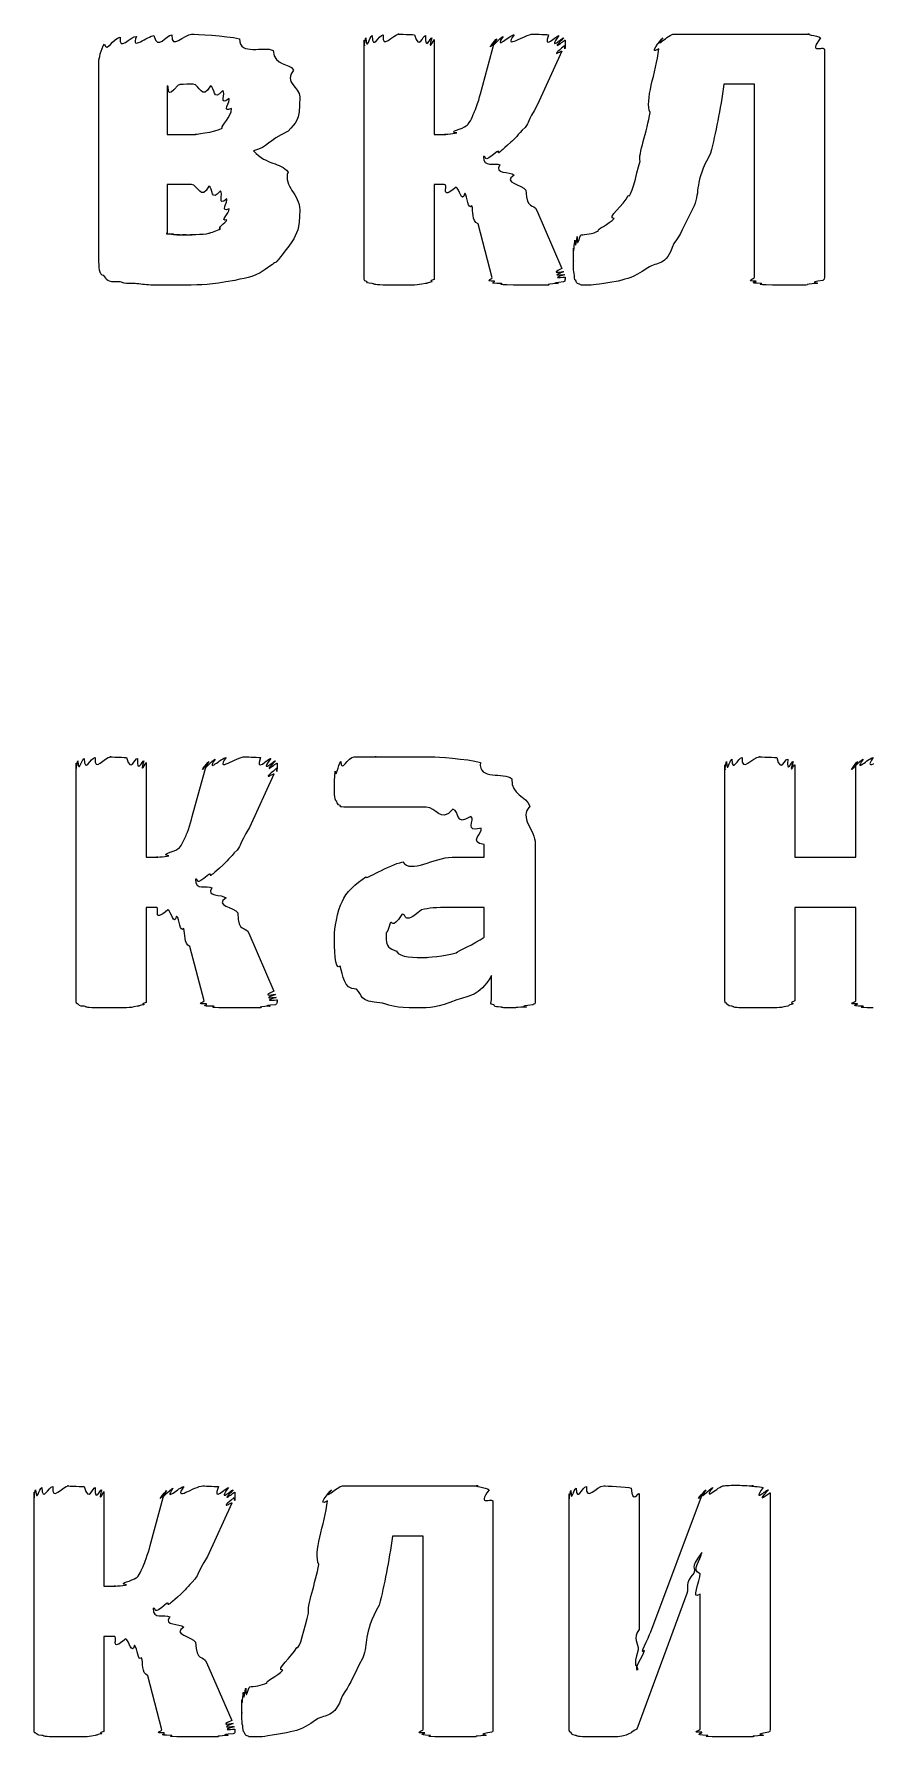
# Model space of a CAD drawing. Header units: millimetres. Extents: x 25 to 190, y 204 to 253.
# Drawn here: x 37.39 to 43.24, y 229.86 to 241.83 of the extents above; entities that cross this region are included whole.
import ezdxf

# ---------------------------------------------------------------- set-up
doc = ezdxf.new("R2010")
doc.units = ezdxf.units.MM
doc.layers.get('0').update_dxf_attribs({"linetype": 'CONTINUOUS'})

msp = doc.modelspace()

# ---------------------------------------------------------------- linework, layer by layer
at = {"color": 0}
for p, q in [((39.7136, 240.109), (39.7136, 241.785)), ((40.2043, 241.791), (40.2043, 241.124)), ((40.5296, 241.41), (40.6287, 241.774)), ((41.8881, 241.829), (42.8417, 241.829)), ((37.8492, 240.247), (37.8492, 241.647)), ((41.1028, 241.708), (40.9317, 241.333)), ((42.9465, 241.719), (42.9465, 240.12)), ((38.3286, 241.465), (38.3286, 241.124)), ((42.4561, 241.476), (42.2409, 241.476)), ((42.4561, 240.12), (42.4561, 241.476)), ((38.7809, 241.306), (38.7809, 241.306)), ((38.3286, 241.124), (38.5272, 241.124)), ((40.2043, 241.124), (40.2869, 241.124)), ((38.4997, 240.771), (38.3286, 240.771)), ((38.3286, 240.771), (38.3286, 240.429)), ((40.2759, 240.771), (40.2043, 240.771)), ((40.2043, 240.771), (40.2043, 240.104)), ((38.7643, 240.6), (38.7643, 240.6)), ((39.2603, 240.594), (39.2603, 240.594)), ((40.9265, 240.589), (41.1028, 240.181)), ((40.6121, 240.115), (40.513, 240.495)), ((41.1247, 240.109), (41.1247, 240.109)), ((38.1801, 236.711), (38.1801, 236.044)), ((37.6894, 235.03), (37.6894, 236.706)), ((38.505, 236.331), (38.6045, 236.694)), ((39.0783, 236.629), (38.9075, 236.254)), ((42.248, 235.041), (42.248, 236.694)), ((42.7383, 236.694), (42.7383, 236.044)), ((43.1684, 236.044), (43.1684, 236.694)), ((40.5571, 236.044), (40.5571, 236.133)), ((40.9152, 236.138), (40.9152, 235.041)), ((38.1801, 236.044), (38.2626, 236.044)), ((40.331, 236.044), (40.5571, 236.044)), ((42.7383, 236.044), (43.1684, 236.044)), ((38.2517, 235.692), (38.1801, 235.692)), ((38.1801, 235.692), (38.1801, 235.024)), ((40.5571, 235.692), (40.32, 235.692)), ((40.5571, 235.482), (40.5571, 235.692)), ((43.1684, 235.692), (42.7383, 235.692)), ((42.7383, 235.692), (42.7383, 235.035)), ((43.1684, 235.035), (43.1684, 235.692)), ((38.5879, 235.035), (38.4888, 235.416)), ((38.9019, 235.51), (39.0783, 235.102)), ((40.6065, 235.041), (40.6065, 235.212)), ((39.1005, 235.03), (39.1005, 235.03)), ((37.393, 229.906), (37.393, 231.582)), ((37.8837, 231.588), (37.8837, 230.921)), ((38.209, 231.207), (38.3081, 231.571)), ((39.5594, 231.626), (40.513, 231.626)), ((41.1536, 229.917), (41.1536, 231.571)), ((41.6444, 231.571), (41.6444, 230.618)), ((41.7269, 230.601), (42.091, 231.571)), ((42.5648, 231.577), (42.5648, 229.917)), ((38.7823, 231.505), (38.6112, 231.13)), ((40.6178, 231.516), (40.6178, 229.917)), ((40.1271, 231.273), (39.9122, 231.273)), ((40.1271, 229.917), (40.1271, 231.273)), ((37.8837, 230.921), (37.9663, 230.921)), ((41.9806, 230.871), (41.6278, 229.917)), ((42.0744, 229.917), (42.0744, 230.866)), ((37.9554, 230.568), (37.8837, 230.568)), ((37.8837, 230.568), (37.8837, 229.901)), ((38.6059, 230.386), (38.7823, 229.978)), ((38.2916, 229.912), (38.1924, 230.292)), ((38.8041, 229.906), (38.8041, 229.906))]:
    msp.add_line(p, q, dxfattribs=at)
for points in [[(37.8492, 241.647), (37.8492, 241.638), (37.8615, 241.731), (37.8876, 241.758)], [(37.8876, 241.758), (37.9003, 241.693), (37.9497, 241.803), (37.998, 241.807)], [(37.998, 241.807), (37.9843, 241.7), (38.0725, 241.813), (38.1138, 241.813)], [(38.1138, 241.813), (38.0654, 241.704), (38.1938, 241.818), (38.2351, 241.818)], [(38.2351, 241.818), (38.264, 241.708), (38.3177, 241.824), (38.3618, 241.824)], [(38.3618, 241.824), (38.3522, 241.711), (38.4514, 241.829), (38.4997, 241.829)], [(38.4997, 241.829), (38.5286, 241.829), (38.7396, 241.818), (38.8359, 241.796)], [(38.8359, 241.796), (38.8373, 241.671), (39.0095, 241.749), (39.073, 241.713)], [(39.7136, 241.785), (39.7136, 241.689), (39.7164, 241.797), (39.7245, 241.802)], [(39.7245, 241.802), (39.7316, 241.7), (39.7496, 241.814), (39.7686, 241.818)], [(39.7686, 241.818), (39.7715, 241.708), (39.8156, 241.824), (39.8459, 241.824)], [(39.8459, 241.824), (39.835, 241.711), (39.915, 241.829), (39.9563, 241.829)], [(39.9563, 241.829), (39.9189, 241.829), (40.036, 241.826), (40.0664, 241.824)], [(40.0664, 241.824), (40.0995, 241.708), (40.1242, 241.821), (40.1436, 241.818)], [(40.1436, 241.818), (40.1394, 241.7), (40.1796, 241.808), (40.1877, 241.802)], [(40.1877, 241.802), (40.1574, 241.689), (40.2043, 241.793), (40.2043, 241.791)], [(40.6287, 241.774), (40.5585, 241.686), (40.6344, 241.792), (40.6453, 241.796)], [(40.6453, 241.796), (40.5804, 241.697), (40.67, 241.808), (40.6894, 241.813)], [(40.6894, 241.813), (40.6206, 241.708), (40.7363, 241.824), (40.7666, 241.824)], [(40.7666, 241.824), (40.6837, 241.711), (40.8436, 241.829), (40.8989, 241.829)], [(40.8989, 241.829), (40.9004, 241.829), (40.9787, 241.826), (41.009, 241.824)], [(41.009, 241.824), (40.9621, 241.708), (41.0654, 241.821), (41.0806, 241.818)], [(41.0806, 241.818), (40.9952, 241.7), (41.1095, 241.808), (41.1138, 241.802)], [(41.1194, 241.747), (40.9995, 241.645), (41.1095, 241.722), (41.1028, 241.708)], [(41.1138, 241.802), (41.0062, 241.689), (41.1247, 241.792), (41.1247, 241.785)], [(41.1247, 241.785), (41.1247, 241.671), (41.1219, 241.76), (41.1194, 241.747)], [(41.7834, 241.724), (41.7036, 241.677), (41.7961, 241.786), (41.8112, 241.802)], [(41.8112, 241.802), (41.7368, 241.711), (41.8553, 241.829), (41.8881, 241.829)], [(42.8417, 241.829), (42.7923, 241.829), (42.8995, 241.82), (42.9189, 241.802)], [(42.9189, 241.802), (42.8279, 241.675), (42.9465, 241.755), (42.9465, 241.719)], [(39.073, 241.713), (39.0839, 241.598), (39.1859, 241.631), (39.2162, 241.576)], [(41.723, 241.278), (41.6814, 241.358), (41.7643, 241.559), (41.7834, 241.724)], [(39.2162, 241.576), (39.1418, 241.487), (39.2603, 241.457), (39.2603, 241.388)], [(38.4059, 241.471), (38.3081, 241.355), (38.3508, 241.468), (38.3286, 241.465)], [(38.5106, 241.476), (38.3702, 241.476), (38.439, 241.474), (38.4059, 241.471)], [(38.632, 241.465), (38.5727, 241.358), (38.5576, 241.476), (38.5106, 241.476)], [(38.7202, 241.432), (38.6429, 241.344), (38.6676, 241.457), (38.632, 241.465)], [(38.7643, 241.377), (38.687, 241.314), (38.7421, 241.417), (38.7202, 241.432)], [(38.7809, 241.306), (38.705, 241.27), (38.7752, 241.355), (38.7643, 241.377)], [(39.2603, 241.388), (39.2603, 241.204), (39.2328, 241.212), (39.1777, 241.146)], [(40.4855, 241.278), (40.4813, 241.263), (40.5183, 241.358), (40.5296, 241.41)], [(42.2409, 241.476), (42.2148, 241.296), (42.183, 241.135), (42.1474, 240.991)], [(38.7145, 241.168), (38.705, 241.186), (38.7809, 241.246), (38.7809, 241.306)], [(40.4301, 241.184), (40.4481, 241.19), (40.4703, 241.241), (40.4855, 241.278)], [(40.9317, 241.333), (40.852, 241.201), (40.8767, 241.217), (40.8436, 241.173)], [(41.6511, 240.936), (41.6373, 240.98), (41.7008, 241.148), (41.723, 241.278)], [(38.5272, 241.124), (38.4997, 241.124), (38.6704, 241.137), (38.7145, 241.168)], [(39.1777, 241.146), (39.0317, 241.075), (39.0412, 241.037), (38.935, 241.008)], [(40.3641, 241.135), (40.2897, 241.142), (40.411, 241.162), (40.4301, 241.184)], [(40.8436, 241.173), (40.7857, 241.115), (40.7776, 241.098), (40.7444, 241.069)], [(40.2869, 241.124), (40.2428, 241.124), (40.3419, 241.126), (40.3641, 241.135)], [(40.7444, 241.069), (40.6065, 240.943), (40.6809, 241.02), (40.6453, 241.002)], [(38.935, 241.008), (39.0317, 240.903), (39.1224, 240.932), (39.1777, 240.859)], [(40.6453, 241.002), (40.5363, 240.91), (40.5804, 240.976), (40.5515, 240.969)], [(40.5515, 240.969), (40.5476, 240.884), (40.6301, 240.931), (40.6672, 240.909)], [(40.6672, 240.909), (40.6206, 240.844), (40.7363, 240.866), (40.7666, 240.837)], [(41.5685, 240.694), (41.5865, 240.667), (41.625, 240.84), (41.6511, 240.936)], [(42.1474, 240.991), (42.0275, 240.778), (42.0758, 240.728), (42.0317, 240.622)], [(39.1777, 240.859), (39.1418, 240.76), (39.2603, 240.701), (39.2603, 240.594)], [(40.7666, 240.837), (40.6799, 240.785), (40.8231, 240.772), (40.8492, 240.732)], [(38.6211, 240.76), (38.5657, 240.652), (38.5466, 240.771), (38.4997, 240.771)], [(38.7036, 240.727), (38.632, 240.639), (38.6539, 240.751), (38.6211, 240.76)], [(38.7477, 240.672), (38.6761, 240.608), (38.7255, 240.712), (38.7036, 240.727)], [(38.7643, 240.6), (38.6941, 240.568), (38.7586, 240.652), (38.7477, 240.672)], [(40.3585, 240.754), (40.2389, 240.652), (40.3091, 240.771), (40.2759, 240.771)], [(40.4192, 240.71), (40.4001, 240.634), (40.3807, 240.746), (40.3585, 240.754)], [(40.4689, 240.622), (40.4414, 240.59), (40.4414, 240.688), (40.4192, 240.71)], [(40.8492, 240.732), (40.852, 240.586), (40.9042, 240.644), (40.9265, 240.589)], [(41.4694, 240.534), (41.4101, 240.535), (41.5382, 240.628), (41.5685, 240.694)], [(38.7477, 240.523), (38.6941, 240.509), (38.7643, 240.57), (38.7643, 240.6)], [(39.2603, 240.594), (39.2603, 240.451), (39.2409, 240.435), (39.2053, 240.368)], [(40.513, 240.495), (40.4661, 240.517), (40.4827, 240.585), (40.4689, 240.622)], [(42.0317, 240.622), (41.9435, 240.451), (41.9435, 240.43), (41.8881, 240.357)], [(38.3286, 240.429), (38.3011, 240.425), (38.3575, 240.426), (38.3727, 240.424)], [(38.3727, 240.424), (38.33, 240.421), (38.4016, 240.421), (38.4168, 240.418)], [(38.4168, 240.418), (38.3589, 240.418), (38.4457, 240.418), (38.4609, 240.418)], [(38.4609, 240.418), (38.3893, 240.418), (38.4898, 240.418), (38.505, 240.418)], [(38.505, 240.418), (38.4471, 240.418), (38.5879, 240.421), (38.6211, 240.429)], [(38.6211, 240.429), (38.632, 240.432), (38.6814, 240.447), (38.7036, 240.462)], [(38.7036, 240.462), (38.6761, 240.465), (38.7396, 240.501), (38.7477, 240.523)], [(41.2101, 240.407), (41.2076, 240.3), (41.2267, 240.418), (41.238, 240.418)], [(41.238, 240.418), (41.2627, 240.418), (41.3219, 240.426), (41.359, 240.446)], [(41.359, 240.446), (41.3399, 240.454), (41.4362, 240.492), (41.4694, 240.534)], [(39.2053, 240.368), (39.073, 240.2), (39.1224, 240.247), (39.0564, 240.203)], [(41.1826, 240.324), (41.1854, 240.264), (41.1896, 240.368), (41.1939, 240.38)], [(41.1826, 240.236), (41.1826, 240.216), (41.1826, 240.302), (41.1826, 240.324)], [(41.1939, 240.38), (41.1963, 240.289), (41.2062, 240.403), (41.2101, 240.407)], [(41.8881, 240.357), (41.8331, 240.189), (41.7724, 240.231), (41.7064, 240.187)], [(37.8823, 240.132), (37.8492, 240.134), (37.8492, 240.195), (37.8492, 240.247)], [(39.0564, 240.203), (38.9407, 240.112), (38.9047, 240.123), (38.8027, 240.098)], [(41.1028, 240.181), (40.9995, 240.134), (41.1138, 240.166), (41.1138, 240.159)], [(41.1882, 240.148), (41.1826, 240.143), (41.1826, 240.199), (41.1826, 240.236)], [(41.7064, 240.187), (41.5865, 240.105), (41.5742, 240.115), (41.4969, 240.093)], [(37.998, 240.087), (37.8961, 240.083), (37.907, 240.105), (37.8823, 240.132)], [(38.1028, 240.076), (37.9843, 240.076), (38.034, 240.083), (37.998, 240.087)], [(38.2129, 240.065), (38.1716, 240.068), (38.1385, 240.072), (38.1028, 240.076)], [(38.3286, 240.065), (38.2489, 240.065), (38.2531, 240.065), (38.2129, 240.065)], [(38.45, 240.065), (38.3261, 240.065), (38.3688, 240.065), (38.3286, 240.065)], [(38.8027, 240.098), (38.6211, 240.065), (38.5851, 240.065), (38.45, 240.065)], [(39.7245, 240.093), (39.7136, 240.09), (39.7136, 240.105), (39.7136, 240.109)], [(39.7686, 240.076), (39.7316, 240.076), (39.7358, 240.085), (39.7245, 240.093)], [(39.8459, 240.065), (39.7715, 240.068), (39.7909, 240.072), (39.7686, 240.076)], [(39.9563, 240.065), (39.835, 240.065), (39.8791, 240.065), (39.8459, 240.065)], [(40.0664, 240.065), (40.036, 240.065), (40.0004, 240.065), (39.9563, 240.065)], [(40.1436, 240.076), (40.0995, 240.068), (40.0995, 240.068), (40.0664, 240.065)], [(40.1877, 240.087), (40.1394, 240.076), (40.1655, 240.079), (40.1436, 240.076)], [(40.2043, 240.104), (40.1574, 240.087), (40.1987, 240.094), (40.1877, 240.087)], [(40.6287, 240.093), (40.5476, 240.09), (40.6121, 240.107), (40.6121, 240.115)], [(40.6785, 240.076), (40.5694, 240.076), (40.6396, 240.085), (40.6287, 240.093)], [(40.761, 240.065), (40.6135, 240.068), (40.7003, 240.072), (40.6785, 240.076)], [(40.8933, 240.065), (40.797, 240.065), (40.7942, 240.065), (40.761, 240.065)], [(41.0034, 240.065), (40.8961, 240.065), (40.9374, 240.065), (40.8933, 240.065)], [(41.0753, 240.076), (40.9554, 240.068), (41.0326, 240.068), (41.0034, 240.065)], [(41.1138, 240.087), (40.9924, 240.076), (41.093, 240.079), (41.0753, 240.076)], [(41.1138, 240.159), (41.0034, 240.12), (41.1194, 240.144), (41.1194, 240.137)], [(41.1194, 240.137), (41.0062, 240.105), (41.1247, 240.123), (41.1247, 240.12)], [(41.1247, 240.109), (41.1247, 240.087), (41.1208, 240.094), (41.1138, 240.087)], [(41.1247, 240.12), (41.1247, 240.098), (41.1247, 240.112), (41.1247, 240.109)], [(41.1992, 240.098), (41.1896, 240.098), (41.191, 240.126), (41.1882, 240.148)], [(41.2267, 240.071), (41.2006, 240.076), (41.2062, 240.087), (41.1992, 240.098)], [(41.2598, 240.065), (41.2228, 240.065), (41.238, 240.067), (41.2267, 240.071)], [(41.4969, 240.093), (41.3177, 240.065), (41.3438, 240.065), (41.2598, 240.065)], [(42.467, 240.093), (42.3845, 240.09), (42.4561, 240.109), (42.4561, 240.12)], [(42.5055, 240.076), (42.3982, 240.079), (42.4737, 240.089), (42.467, 240.093)], [(42.5827, 240.065), (42.4353, 240.068), (42.5235, 240.072), (42.5055, 240.076)], [(42.7041, 240.065), (42.6187, 240.065), (42.6159, 240.065), (42.5827, 240.065)], [(42.8198, 240.065), (42.715, 240.065), (42.751, 240.065), (42.7041, 240.065)], [(42.8971, 240.076), (42.7771, 240.068), (42.853, 240.068), (42.8198, 240.065)], [(42.9355, 240.098), (42.8142, 240.079), (42.9147, 240.083), (42.8971, 240.076)], [(42.9465, 240.12), (42.9465, 240.094), (42.9426, 240.105), (42.9355, 240.098)], [(37.6894, 236.706), (37.6894, 236.609), (37.6922, 236.718), (37.7003, 236.722)], [(37.7003, 236.722), (37.7074, 236.62), (37.7254, 236.735), (37.7444, 236.739)], [(37.7444, 236.739), (37.7472, 236.629), (37.7913, 236.744), (37.8217, 236.744)], [(37.8217, 236.744), (37.8107, 236.631), (37.8904, 236.75), (37.9317, 236.75)], [(37.9317, 236.75), (37.8947, 236.75), (38.0118, 236.747), (38.0421, 236.744)], [(38.0421, 236.744), (38.0753, 236.629), (38.1, 236.741), (38.1194, 236.739)], [(38.1194, 236.739), (38.1152, 236.62), (38.155, 236.729), (38.1635, 236.722)], [(38.1635, 236.722), (38.1332, 236.609), (38.1801, 236.714), (38.1801, 236.711)], [(38.6045, 236.694), (38.5339, 236.606), (38.6098, 236.712), (38.6211, 236.717)], [(38.6211, 236.717), (38.5561, 236.618), (38.6457, 236.729), (38.6651, 236.733)], [(38.6651, 236.733), (38.596, 236.629), (38.7117, 236.744), (38.7421, 236.744)], [(38.7421, 236.744), (38.6595, 236.631), (38.8193, 236.75), (38.8743, 236.75)], [(38.8743, 236.75), (38.8758, 236.75), (38.9544, 236.747), (38.9848, 236.744)], [(38.9848, 236.744), (38.9378, 236.629), (39.0412, 236.741), (39.0564, 236.739)], [(39.0564, 236.739), (38.971, 236.62), (39.0853, 236.729), (39.0895, 236.722)], [(39.0895, 236.722), (38.9819, 236.609), (39.1005, 236.712), (39.1005, 236.706)], [(39.5097, 236.65), (39.5153, 236.587), (39.5291, 236.694), (39.5482, 236.717)], [(39.5482, 236.717), (39.551, 236.631), (39.5979, 236.75), (39.642, 236.75)], [(39.642, 236.75), (39.6392, 236.75), (39.7372, 236.75), (39.7965, 236.75)], [(39.7965, 236.75), (39.7577, 236.75), (39.9175, 236.75), (39.9838, 236.75)], [(39.9838, 236.75), (40.0113, 236.75), (40.1228, 236.75), (40.1934, 236.75)], [(40.1934, 236.75), (40.2124, 236.75), (40.4372, 236.736), (40.5296, 236.711)], [(40.5296, 236.711), (40.5144, 236.58), (40.6947, 236.647), (40.7501, 236.595)], [(42.248, 236.694), (42.248, 236.602), (42.2508, 236.708), (42.2589, 236.717)], [(42.2589, 236.717), (42.2617, 236.618), (42.2783, 236.729), (42.2974, 236.733)], [(42.2974, 236.733), (42.2988, 236.629), (42.339, 236.744), (42.3693, 236.744)], [(42.3693, 236.744), (42.3609, 236.631), (42.4423, 236.75), (42.4903, 236.75)], [(42.4903, 236.75), (42.46, 236.75), (42.5813, 236.747), (42.6117, 236.744)], [(42.6117, 236.744), (42.6406, 236.629), (42.6695, 236.74), (42.6889, 236.733)], [(42.6889, 236.733), (42.678, 236.618), (42.7193, 236.723), (42.7274, 236.717)], [(42.7274, 236.717), (42.6918, 236.606), (42.7383, 236.706), (42.7383, 236.694)], [(43.1684, 236.694), (43.0967, 236.606), (43.1712, 236.712), (43.1793, 236.717)], [(43.1793, 236.717), (43.1105, 236.618), (43.1987, 236.729), (43.2181, 236.733)], [(43.2181, 236.733), (43.1479, 236.629), (43.2594, 236.744), (43.2897, 236.744)], [(43.2897, 236.744), (43.2096, 236.631), (43.3641, 236.75), (43.4164, 236.75)], [(39.0948, 236.667), (38.9749, 236.565), (39.0853, 236.642), (39.0783, 236.629)], [(39.1005, 236.706), (39.1005, 236.591), (39.0977, 236.681), (39.0948, 236.667)], [(39.5041, 236.551), (39.5041, 236.543), (39.5055, 236.629), (39.5097, 236.65)], [(40.7501, 236.595), (40.7458, 236.477), (40.8506, 236.48), (40.8767, 236.402)], [(39.5041, 236.485), (39.5041, 236.477), (39.5041, 236.529), (39.5041, 236.551)], [(39.5206, 236.436), (39.5069, 236.437), (39.5069, 236.466), (39.5041, 236.485)], [(39.5429, 236.408), (39.522, 236.411), (39.5277, 236.425), (39.5206, 236.436)], [(39.5704, 236.397), (39.5372, 236.397), (39.5496, 236.4), (39.5429, 236.408)], [(39.642, 236.397), (39.5623, 236.397), (39.5841, 236.397), (39.5704, 236.397)], [(39.7633, 236.397), (39.6282, 236.397), (39.6752, 236.397), (39.642, 236.397)], [(39.9288, 236.397), (39.842, 236.397), (39.8103, 236.397), (39.7633, 236.397)], [(40.1493, 236.397), (39.9701, 236.397), (39.9948, 236.397), (39.9288, 236.397)], [(40.3366, 236.381), (40.2428, 236.279), (40.2223, 236.397), (40.1493, 236.397)], [(40.4633, 236.331), (40.3447, 236.256), (40.3874, 236.369), (40.3366, 236.381)], [(40.8767, 236.402), (40.797, 236.323), (40.9152, 236.237), (40.9152, 236.138)], [(38.4609, 236.198), (38.457, 236.183), (38.4941, 236.279), (38.505, 236.331)], [(38.9075, 236.254), (38.8278, 236.121), (38.8525, 236.138), (38.8193, 236.094)], [(40.5349, 236.248), (40.411, 236.212), (40.4964, 236.309), (40.4633, 236.331)], [(40.5571, 236.133), (40.4414, 236.146), (40.5486, 236.215), (40.5349, 236.248)], [(38.4059, 236.105), (38.4238, 236.11), (38.4457, 236.161), (38.4609, 236.198)], [(38.2626, 236.044), (38.2185, 236.044), (38.3177, 236.047), (38.3399, 236.055)], [(38.3399, 236.055), (38.2655, 236.062), (38.3868, 236.083), (38.4059, 236.105)], [(38.8193, 236.094), (38.7615, 236.036), (38.7533, 236.018), (38.7202, 235.989)], [(39.7245, 235.906), (39.7207, 235.882), (39.8805, 235.989), (39.9838, 236.011)], [(39.9838, 236.011), (40.0445, 235.926), (40.2015, 236.044), (40.331, 236.044)], [(38.6211, 235.923), (38.512, 235.831), (38.5561, 235.897), (38.5272, 235.89)], [(38.5272, 235.89), (38.523, 235.804), (38.6059, 235.851), (38.6429, 235.829)], [(38.7202, 235.989), (38.5822, 235.864), (38.6567, 235.941), (38.6211, 235.923)], [(39.5594, 235.736), (39.5813, 235.791), (39.6543, 235.862), (39.7245, 235.906)], [(38.6429, 235.829), (38.596, 235.765), (38.7117, 235.786), (38.7421, 235.758)], [(38.7421, 235.758), (38.6553, 235.705), (38.7985, 235.693), (38.825, 235.653)], [(38.3342, 235.675), (38.2143, 235.573), (38.2845, 235.692), (38.2517, 235.692)], [(38.3949, 235.631), (38.3755, 235.555), (38.3565, 235.666), (38.3342, 235.675)], [(38.4447, 235.543), (38.4168, 235.511), (38.4168, 235.609), (38.3949, 235.631)], [(38.825, 235.653), (38.8278, 235.507), (38.88, 235.565), (38.9019, 235.51)], [(39.5041, 235.493), (39.5041, 235.533), (39.522, 235.665), (39.5594, 235.736)], [(39.9782, 235.642), (39.9009, 235.526), (39.9136, 235.606), (39.8956, 235.581)], [(40.1161, 235.675), (39.9743, 235.555), (40.0142, 235.656), (39.9782, 235.642)], [(40.32, 235.692), (40.2057, 235.692), (40.174, 235.686), (40.1161, 235.675)], [(38.4888, 235.416), (38.4418, 235.438), (38.4584, 235.505), (38.4447, 235.543)], [(39.8956, 235.581), (39.8639, 235.478), (39.8681, 235.533), (39.8681, 235.504)], [(39.5429, 235.278), (39.5041, 235.242), (39.5041, 235.412), (39.5041, 235.493)], [(39.8681, 235.504), (39.8639, 235.397), (39.8914, 235.412), (39.9397, 235.383)], [(40.3585, 235.372), (40.3712, 235.385), (40.4869, 235.434), (40.5571, 235.482)], [(39.6586, 235.118), (39.5594, 235.118), (39.5718, 235.215), (39.5429, 235.278)], [(39.9397, 235.383), (39.963, 235.339), (40.0625, 235.339), (40.1546, 235.339)], [(40.1546, 235.339), (40.1285, 235.339), (40.2953, 235.35), (40.3585, 235.372)], [(40.6065, 235.212), (40.5183, 235.059), (40.4523, 235.077), (40.3641, 235.041)], [(38.6045, 235.013), (38.523, 235.011), (38.5879, 235.027), (38.5879, 235.035)], [(39.0783, 235.102), (38.9749, 235.055), (39.0895, 235.087), (39.0895, 235.079)], [(39.0895, 235.079), (38.9791, 235.041), (39.0948, 235.064), (39.0948, 235.058)], [(39.0948, 235.058), (38.9819, 235.026), (39.1005, 235.044), (39.1005, 235.041)], [(39.1005, 235.041), (39.1005, 235.019), (39.1005, 235.033), (39.1005, 235.03)], [(39.8406, 235.019), (39.6586, 235.03), (39.7097, 235.074), (39.6586, 235.118)], [(40.3641, 235.041), (40.2237, 234.986), (40.1821, 234.986), (40.083, 234.986)], [(40.6231, 235.008), (40.5917, 235.008), (40.6065, 235.026), (40.6065, 235.041)], [(40.9152, 235.041), (40.9152, 235.008), (40.9099, 235.015), (40.8989, 235.008)], [(42.2589, 235.019), (42.248, 235.015), (42.248, 235.033), (42.248, 235.041)], [(42.7383, 235.035), (42.6918, 235.011), (42.7344, 235.02), (42.7274, 235.013)], [(43.1793, 235.013), (43.0967, 235.011), (43.1684, 235.027), (43.1684, 235.035)], [(37.7003, 235.013), (37.6894, 235.011), (37.6894, 235.026), (37.6894, 235.03)], [(37.7444, 234.997), (37.7074, 234.997), (37.7112, 235.005), (37.7003, 235.013)], [(37.8217, 234.986), (37.7472, 234.988), (37.7666, 234.993), (37.7444, 234.997)], [(37.9317, 234.986), (37.8107, 234.986), (37.8548, 234.986), (37.8217, 234.986)], [(38.0421, 234.986), (38.0118, 234.986), (37.9758, 234.986), (37.9317, 234.986)], [(38.1194, 234.997), (38.0753, 234.988), (38.0753, 234.988), (38.0421, 234.986)], [(38.1635, 235.008), (38.1152, 234.997), (38.1413, 235), (38.1194, 234.997)], [(38.1801, 235.024), (38.1332, 235.008), (38.1744, 235.015), (38.1635, 235.008)], [(38.6539, 234.997), (38.5452, 234.997), (38.6154, 235.005), (38.6045, 235.013)], [(38.7368, 234.986), (38.5893, 234.988), (38.6761, 234.993), (38.6539, 234.997)], [(38.8691, 234.986), (38.7724, 234.986), (38.7696, 234.986), (38.7368, 234.986)], [(38.9791, 234.986), (38.8719, 234.986), (38.9132, 234.986), (38.8691, 234.986)], [(39.0507, 234.997), (38.9308, 234.988), (39.008, 234.988), (38.9791, 234.986)], [(39.0895, 235.008), (38.9682, 234.997), (39.0687, 235), (39.0507, 234.997)], [(39.1005, 235.03), (39.1005, 235.008), (39.0962, 235.015), (39.0895, 235.008)], [(40.083, 234.986), (39.9189, 234.986), (39.9136, 234.997), (39.8406, 235.019)], [(40.6728, 234.991), (40.6135, 234.993), (40.6344, 235), (40.6231, 235.008)], [(40.761, 234.986), (40.6576, 234.986), (40.6947, 234.987), (40.6728, 234.991)], [(40.8492, 234.991), (40.7349, 234.986), (40.8009, 234.986), (40.761, 234.986)], [(40.8989, 235.008), (40.7748, 234.993), (40.8711, 234.994), (40.8492, 234.991)], [(42.2974, 234.997), (42.2617, 235), (42.266, 235.011), (42.2589, 235.019)], [(42.3693, 234.986), (42.2988, 234.988), (42.3153, 234.993), (42.2974, 234.997)], [(42.4903, 234.986), (42.3609, 234.986), (42.4021, 234.986), (42.3693, 234.986)], [(42.6117, 234.986), (42.5785, 234.986), (42.5415, 234.986), (42.4903, 234.986)], [(42.6889, 234.997), (42.6406, 234.988), (42.6448, 234.988), (42.6117, 234.986)], [(42.7274, 235.013), (42.678, 235), (42.7069, 235.004), (42.6889, 234.997)], [(43.2181, 234.997), (43.1105, 235), (43.1863, 235.009), (43.1793, 235.013)], [(43.2897, 234.986), (43.1479, 234.988), (43.2361, 234.993), (43.2181, 234.997)], [(37.393, 231.582), (37.393, 231.486), (37.3959, 231.594), (37.404, 231.599)], [(37.404, 231.599), (37.411, 231.497), (37.429, 231.611), (37.4481, 231.615)], [(37.4481, 231.615), (37.4509, 231.505), (37.495, 231.621), (37.5253, 231.621)], [(37.5253, 231.621), (37.5144, 231.508), (37.5941, 231.626), (37.6357, 231.626)], [(37.6357, 231.626), (37.5984, 231.626), (37.7155, 231.623), (37.7458, 231.621)], [(37.7458, 231.621), (37.779, 231.505), (37.8037, 231.618), (37.8231, 231.615)], [(37.8231, 231.615), (37.8188, 231.497), (37.8587, 231.606), (37.8672, 231.599)], [(37.8672, 231.599), (37.8368, 231.486), (37.8837, 231.59), (37.8837, 231.588)], [(38.3081, 231.571), (38.2379, 231.483), (38.3134, 231.589), (38.3247, 231.593)], [(38.3247, 231.593), (38.2598, 231.494), (38.3494, 231.606), (38.3688, 231.61)], [(38.3688, 231.61), (38.2997, 231.505), (38.4157, 231.621), (38.4457, 231.621)], [(38.4457, 231.621), (38.3632, 231.508), (38.523, 231.626), (38.578, 231.626)], [(38.578, 231.626), (38.5794, 231.626), (38.6581, 231.623), (38.6884, 231.621)], [(38.6884, 231.621), (38.6415, 231.505), (38.7449, 231.618), (38.76, 231.615)], [(38.76, 231.615), (38.6747, 231.497), (38.789, 231.606), (38.7932, 231.599)], [(38.7932, 231.599), (38.6856, 231.486), (38.8041, 231.589), (38.8041, 231.582)], [(38.8041, 231.582), (38.8041, 231.468), (38.8013, 231.557), (38.7985, 231.544)], [(39.4547, 231.521), (39.3746, 231.474), (39.467, 231.583), (39.4822, 231.599)], [(39.4822, 231.599), (39.4077, 231.508), (39.5263, 231.626), (39.5594, 231.626)], [(40.513, 231.626), (40.4633, 231.626), (40.5709, 231.617), (40.5903, 231.599)], [(40.5903, 231.599), (40.4992, 231.472), (40.6178, 231.552), (40.6178, 231.516)], [(41.1536, 231.571), (41.1536, 231.479), (41.1565, 231.585), (41.1649, 231.593)], [(41.1649, 231.593), (41.1674, 231.494), (41.184, 231.606), (41.2034, 231.61)], [(41.2034, 231.61), (41.2048, 231.505), (41.2447, 231.621), (41.275, 231.621)], [(41.275, 231.621), (41.2669, 231.508), (41.348, 231.626), (41.3964, 231.626)], [(41.3964, 231.626), (41.4101, 231.626), (41.5562, 231.621), (41.5893, 231.61)], [(41.5893, 231.61), (41.5974, 231.49), (41.6444, 231.589), (41.6444, 231.571)], [(42.091, 231.571), (42.0165, 231.483), (42.1019, 231.59), (42.1128, 231.599)], [(42.1128, 231.599), (42.0426, 231.497), (42.1432, 231.611), (42.1626, 231.615)], [(42.1626, 231.615), (42.0825, 231.508), (42.2081, 231.626), (42.2342, 231.626)], [(42.2342, 231.626), (42.2522, 231.629), (42.2949, 231.632), (42.339, 231.632)], [(42.339, 231.632), (42.3404, 231.629), (42.4187, 231.629), (42.449, 231.626)], [(42.449, 231.626), (42.3997, 231.626), (42.5002, 231.622), (42.5154, 231.615)], [(42.5154, 231.615), (42.4325, 231.497), (42.5457, 231.606), (42.5538, 231.599)], [(42.5538, 231.599), (42.4462, 231.483), (42.5648, 231.583), (42.5648, 231.577)], [(38.7985, 231.544), (38.6789, 231.442), (38.789, 231.519), (38.7823, 231.505)], [(39.394, 231.075), (39.3527, 231.155), (39.4353, 231.356), (39.4547, 231.521)], [(38.1649, 231.075), (38.1607, 231.06), (38.1977, 231.155), (38.209, 231.207)], [(39.9122, 231.273), (39.8861, 231.093), (39.8544, 230.932), (39.8184, 230.788)], [(38.6112, 231.13), (38.5314, 230.998), (38.5561, 231.014), (38.523, 230.97)], [(42.0853, 231.158), (41.9915, 231.031), (42.0479, 231.061), (42.0303, 231.014)], [(42.0744, 231.009), (42.0053, 231.031), (42.0811, 231.109), (42.0853, 231.158)], [(38.0436, 230.932), (37.9691, 230.939), (38.0905, 230.959), (38.1095, 230.981)], [(38.1095, 230.981), (38.1275, 230.987), (38.1497, 231.038), (38.1649, 231.075)], [(38.523, 230.97), (38.4651, 230.912), (38.457, 230.894), (38.4238, 230.866)], [(39.3224, 230.733), (39.3086, 230.777), (39.3718, 230.945), (39.394, 231.075)], [(42.0303, 231.014), (41.9587, 230.934), (41.9985, 230.918), (41.9806, 230.871)], [(42.0744, 230.866), (42.0028, 230.813), (42.0744, 230.96), (42.0744, 231.009)], [(37.9663, 230.921), (37.9222, 230.921), (38.0213, 230.923), (38.0436, 230.932)], [(38.4238, 230.866), (38.2859, 230.74), (38.3603, 230.817), (38.3247, 230.799)], [(38.3247, 230.799), (38.2157, 230.707), (38.2598, 230.773), (38.2309, 230.766)], [(38.2309, 230.766), (38.2266, 230.681), (38.3096, 230.728), (38.3466, 230.706)], [(39.2395, 230.491), (39.2575, 230.464), (39.2963, 230.637), (39.3224, 230.733)], [(39.8184, 230.788), (39.6984, 230.575), (39.7468, 230.525), (39.7027, 230.419)], [(38.3466, 230.706), (38.2997, 230.641), (38.4157, 230.663), (38.4457, 230.634)], [(38.4457, 230.634), (38.3589, 230.582), (38.5025, 230.569), (38.5286, 230.529)], [(41.6444, 230.618), (41.5974, 230.553), (41.6415, 230.521), (41.6387, 230.474)], [(38.0379, 230.551), (37.918, 230.449), (37.9885, 230.568), (37.9554, 230.568)], [(38.0986, 230.507), (38.0792, 230.431), (38.0601, 230.543), (38.0379, 230.551)], [(38.1483, 230.419), (38.1208, 230.387), (38.1208, 230.485), (38.0986, 230.507)], [(38.5286, 230.529), (38.5314, 230.383), (38.5837, 230.441), (38.6059, 230.386)], [(39.1403, 230.331), (39.0811, 230.332), (39.2095, 230.425), (39.2395, 230.491)], [(41.6828, 230.469), (41.6387, 230.427), (41.7117, 230.557), (41.7269, 230.601)], [(38.1924, 230.292), (38.1455, 230.314), (38.1621, 230.382), (38.1483, 230.419)], [(39.7027, 230.419), (39.6145, 230.248), (39.6145, 230.227), (39.5594, 230.154)], [(41.6387, 230.474), (41.5946, 230.339), (41.6359, 230.378), (41.6334, 230.331)], [(41.6334, 230.331), (41.6084, 230.339), (41.6676, 230.425), (41.6828, 230.469)], [(39.0303, 230.243), (39.0109, 230.251), (39.1072, 230.289), (39.1403, 230.331)], [(38.8539, 230.122), (38.8567, 230.061), (38.8606, 230.166), (38.8648, 230.177)], [(38.8648, 230.177), (38.8676, 230.086), (38.8772, 230.2), (38.8814, 230.204)], [(38.8814, 230.204), (38.8786, 230.096), (38.898, 230.215), (38.9089, 230.215)], [(38.9089, 230.215), (38.9336, 230.215), (38.9929, 230.223), (39.0303, 230.243)], [(39.5594, 230.154), (39.5041, 229.986), (39.4437, 230.028), (39.3774, 229.984)], [(38.8539, 230.033), (38.8539, 230.013), (38.8539, 230.099), (38.8539, 230.122)], [(38.8592, 229.945), (38.8539, 229.939), (38.8539, 229.996), (38.8539, 230.033)], [(37.404, 229.89), (37.393, 229.887), (37.393, 229.902), (37.393, 229.906)], [(37.4481, 229.873), (37.411, 229.873), (37.4153, 229.882), (37.404, 229.89)], [(37.8837, 229.901), (37.8368, 229.884), (37.8781, 229.891), (37.8672, 229.884)], [(38.3081, 229.89), (38.2266, 229.887), (38.2916, 229.904), (38.2916, 229.912)], [(38.3575, 229.873), (38.2489, 229.873), (38.3191, 229.882), (38.3081, 229.89)], [(38.7823, 229.978), (38.6789, 229.931), (38.7932, 229.963), (38.7932, 229.956)], [(38.7932, 229.956), (38.6828, 229.917), (38.7985, 229.941), (38.7985, 229.934)], [(38.7985, 229.934), (38.6856, 229.902), (38.8041, 229.92), (38.8041, 229.917)], [(38.8041, 229.906), (38.8041, 229.884), (38.7999, 229.891), (38.7932, 229.884)], [(38.8041, 229.917), (38.8041, 229.895), (38.8041, 229.909), (38.8041, 229.906)], [(38.8705, 229.895), (38.8606, 229.895), (38.862, 229.923), (38.8592, 229.945)], [(38.898, 229.868), (38.8719, 229.873), (38.8772, 229.884), (38.8705, 229.895)], [(39.1679, 229.89), (38.989, 229.862), (39.0151, 229.862), (38.9308, 229.862)], [(39.3774, 229.984), (39.2575, 229.902), (39.2451, 229.912), (39.1679, 229.89)], [(40.138, 229.89), (40.0554, 229.887), (40.1271, 229.906), (40.1271, 229.917)], [(40.1768, 229.873), (40.0692, 229.876), (40.1451, 229.886), (40.138, 229.89)], [(40.6065, 229.895), (40.4855, 229.876), (40.586, 229.88), (40.568, 229.873)], [(40.6178, 229.917), (40.6178, 229.891), (40.6135, 229.902), (40.6065, 229.895)], [(41.1649, 229.895), (41.1536, 229.891), (41.1536, 229.909), (41.1536, 229.917)], [(41.1977, 229.873), (41.1674, 229.876), (41.1716, 229.887), (41.1649, 229.895)], [(41.5893, 229.89), (41.5505, 229.873), (41.5629, 229.876), (41.5452, 229.873)], [(41.6278, 229.917), (41.5727, 229.887), (41.6003, 229.897), (41.5893, 229.89)], [(42.0853, 229.895), (42.0028, 229.891), (42.0744, 229.909), (42.0744, 229.917)], [(42.1238, 229.873), (42.0165, 229.876), (42.092, 229.887), (42.0853, 229.895)], [(42.5538, 229.895), (42.4325, 229.876), (42.533, 229.88), (42.5154, 229.873)], [(42.5648, 229.917), (42.5648, 229.891), (42.5609, 229.902), (42.5538, 229.895)], [(37.5253, 229.862), (37.4509, 229.865), (37.4703, 229.869), (37.4481, 229.873)], [(37.6357, 229.862), (37.5144, 229.862), (37.5585, 229.862), (37.5253, 229.862)], [(37.7458, 229.862), (37.7155, 229.862), (37.6798, 229.862), (37.6357, 229.862)], [(37.8231, 229.873), (37.779, 229.865), (37.779, 229.865), (37.7458, 229.862)], [(37.8672, 229.884), (37.8188, 229.873), (37.8449, 229.876), (37.8231, 229.873)], [(38.4404, 229.862), (38.293, 229.865), (38.3798, 229.869), (38.3575, 229.873)], [(38.5727, 229.862), (38.4761, 229.862), (38.4736, 229.862), (38.4404, 229.862)], [(38.6828, 229.862), (38.5755, 229.862), (38.6168, 229.862), (38.5727, 229.862)], [(38.7544, 229.873), (38.6348, 229.865), (38.7117, 229.865), (38.6828, 229.862)], [(38.7932, 229.884), (38.6719, 229.873), (38.7724, 229.876), (38.7544, 229.873)], [(38.9308, 229.862), (38.8938, 229.862), (38.9089, 229.864), (38.898, 229.868)], [(40.2537, 229.862), (40.1066, 229.865), (40.1948, 229.869), (40.1768, 229.873)], [(40.3751, 229.862), (40.2897, 229.862), (40.2869, 229.862), (40.2537, 229.862)], [(40.4908, 229.862), (40.386, 229.862), (40.422, 229.862), (40.3751, 229.862)], [(40.568, 229.873), (40.4481, 229.865), (40.5239, 229.865), (40.4908, 229.862)], [(41.2694, 229.862), (41.2006, 229.865), (41.2157, 229.869), (41.1977, 229.873)], [(41.3798, 229.862), (41.2598, 229.862), (41.2983, 229.862), (41.2694, 229.862)], [(41.4789, 229.862), (41.3438, 229.862), (41.4196, 229.862), (41.3798, 229.862)], [(41.5452, 229.873), (41.5135, 229.865), (41.5036, 229.865), (41.4789, 229.862)], [(42.201, 229.862), (42.0578, 229.865), (42.146, 229.869), (42.1238, 229.873)], [(42.3224, 229.862), (42.237, 229.862), (42.2342, 229.862), (42.201, 229.862)], [(42.4381, 229.862), (42.3333, 229.862), (42.3693, 229.862), (42.3224, 229.862)], [(42.5154, 229.873), (42.3954, 229.865), (42.4713, 229.865), (42.4381, 229.862)]]:
    msp.add_open_spline(points, degree=3, dxfattribs=at)

doc.saveas('drawing.dxf')
